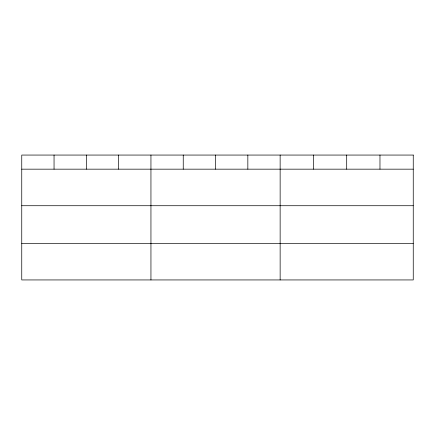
<?xml version="1.0" encoding="UTF-8"?>
<svg xmlns="http://www.w3.org/2000/svg" width="435" height="435" viewBox="0 0 435 435"><rect width="100%" height="100%" fill="white"/><g stroke="black" fill="none" stroke-linecap="round" stroke-linejoin="round"><path stroke-width="0.65" d="M21.75 169.166L413.25 169.166M21.75 205.722L413.25 205.722M21.75 243.382L413.25 243.382M379.972 155.061L379.972 169.166M346.695 155.061L346.695 169.166M313.417 155.061L313.417 169.166M280.14 155.061L280.14 279.939M247.841 155.061L247.841 169.166M215.542 155.061L215.542 169.166M183.244 155.061L183.244 169.166M150.945 155.061L150.945 279.939M118.646 155.061L118.646 169.166M86.347 155.061L86.347 169.166M54.049 155.061L54.049 169.166M413.25 155.061L21.75 155.061L21.75 279.939L413.25 279.939L413.25 155.061"/></g></svg>
